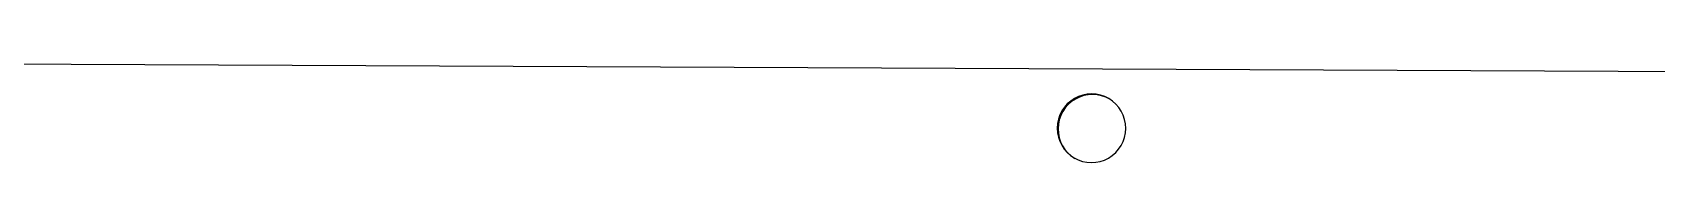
# Model space of a CAD drawing. Header units: millimetres. Extents: x -285 to 285, y -111 to 111.
# Drawn here: x 11.2 to 148.2, y 101.5 to 111.2 of the extents above; entities that cross this region are included whole.
import ezdxf

# ---------------------------------------------------------------- set-up
doc = ezdxf.new("R2010")
doc.units = ezdxf.units.MM

msp = doc.modelspace()

# ---------------------------------------------------------------- linework, layer by layer
at = {"color": 7, "linetype": 'Continuous', "lineweight": 25}
for p, q in [((285.06, 108.59), (-283.33, 111.19)), ((97.72, 104.41), (97.65, 104.45))]:
    msp.add_line(p, q, dxfattribs=at)
for centre, radius, start, end in [((100.54, 104.45), 2.89, 359.6526, 179.8239), ((100.62, 104.39), 2.9, 59.5593, 179.6787), ((100.54, 104.44), 2.89, 179.6526, 359.8239), ((100.61, 104.38), 2.89, 179.4917, 239.3731)]:
    msp.add_arc(centre, radius, start, end, dxfattribs=at)

doc.saveas('drawing.dxf')
